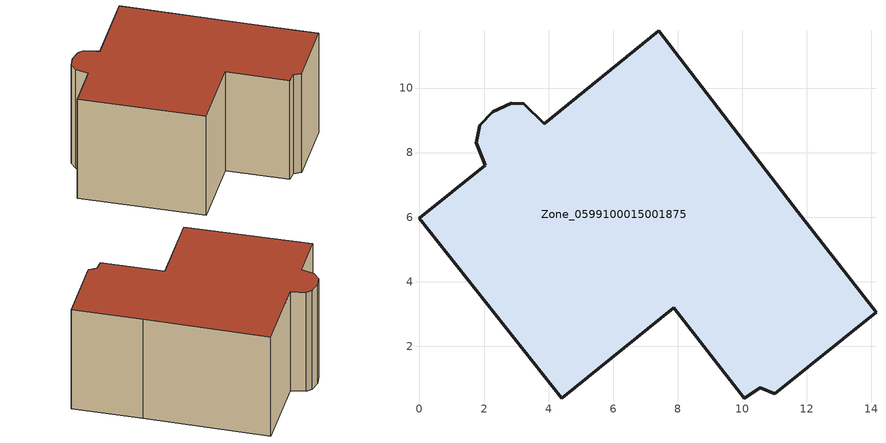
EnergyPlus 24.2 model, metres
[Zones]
Zone_0599100015001875
 floor ground (C_G): 7.88,3.19 4.41,0.39 0,5.96 2.04,7.61 1.75,8.31 1.86,8.85 2.27,9.26 2.84,9.53 3.23,9.51 3.86,8.9 7.42,11.77 11.73,6.16 14.15,3.05 11.01,0.52 10.56,0.71 10.06,0.39 z0.89
 wall outside (C_F): 1.86,8.85 1.75,8.31 2.04,7.61 0,5.96 4.41,0.39 7.88,3.19 10.06,0.39 10.56,0.71 11.01,0.52 14.15,3.05 11.73,6.16 7.42,11.77 3.86,8.9 3.23,9.51 2.84,9.53 2.27,9.26 1.86,8.85 z0.89:7.19
 roof outside (C_R): 10.06,0.39 10.56,0.71 11.01,0.52 14.15,3.05 11.73,6.16 7.42,11.77 3.86,8.9 3.23,9.51 2.84,9.53 2.27,9.26 1.86,8.85 1.75,8.31 2.04,7.61 0,5.96 4.41,0.39 7.88,3.19 z7.19
[BUILDING]
Pand.0599100015001875: North Axis=0; Terrain=City; Loads Convergence Tolerance Value=0.04; Temperature Convergence Tolerance Value=0.4; Solar Distribution=FullExterior; Maximum Number of Warmup Days=25; Minimum Number of Warmup Days=1
[Site:Location]
Rotterdam.The.Hague.AP_ZH_NLD Design_Conditions: Latitude=51.96; Longitude=4.45; Time Zone=1; Elevation=-4.5
[SITE:GROUNDTEMPERATURE:BUILDINGSURFACE]
18, 18, 18, 18, 18, 18, 18, 18, 18, 18, 18, 18
[MATERIAL] Thermal Absorptance=0.9; Solar Absorptance=0.7; Visible Absorptance=0.7
Name | Roughness | Thickness | Conductivity | Density | Specific Heat
G.TI.1975-1991 | MediumSmooth | 0.15 | 0.288461 | 540 | 1210
F.TI.1975-1991 | Rough | 0.3 | 0.230769 | 1920 | 840
R.TI.1975-1991 | MediumRough | 0.2 | 0.153846 | 1500 | 1000
[CONSTRUCTION]
C_G: G.TI.1975-1991
C_F: F.TI.1975-1991
C_R: R.TI.1975-1991
[ZONE]
Zone_0599100015001875: Type=1; Multiplier=1; Ceiling Height=Autocalculate; Volume=Autocalculate; Floor Area=autocalculate; Part of Total Floor Area=Yes
[ZONEINFILTRATION:DESIGNFLOWRATE]
Infil_Zone_0599100015001875: Zone or ZoneList or Space or SpaceList=Zone_0599100015001875; Schedule=AlwaysOn; Design Flow Rate Calculation Method=Flow/Area; Flow Rate per Floor Area=0.003; Constant Term Coefficient=1; Temperature Term Coefficient=0; Velocity Term Coefficient=0; Velocity Squared Term Coefficient=0
[HVACTEMPLATE:ZONE:IDEALLOADSAIRSYSTEM]
Zone_0599100015001875: Maximum Heating Supply Air Temperature=50; Minimum Cooling Supply Air Temperature=13; Maximum Heating Supply Air Humidity Ratio=0.0156; Minimum Cooling Supply Air Humidity Ratio=0.0077; Heating Limit=NoLimit; Cooling Limit=NoLimit; Dehumidification Control Type=ConstantSensibleHeatRatio; Cooling Sensible Heat Ratio=0.7; Dehumidification Setpoint=60; Humidification Control Type=None; Humidification Setpoint=30; Outdoor Air Method=None; Outdoor Air Flow Rate per Person=0.00944; Outdoor Air Flow Rate per Zone Floor Area=0; Outdoor Air Flow Rate per Zone=0; Demand Controlled Ventilation Type=None; Outdoor Air Economizer Type=NoEconomizer; Heat Recovery Type=None; Sensible Heat Recovery Effectiveness=0.7; Latent Heat Recovery Effectiveness=0.65
[ZONECONTROL:THERMOSTAT]
ThermostatControl_Zone_0599100015001875: Zone or ZoneList=Zone_0599100015001875; Control Type Schedule=DualSetpointControlType; Control 1=Thermostat_Zone_0599100015001875; Temperature Difference Between Cutout And Setpoint=0
[THERMOSTATSETPOINT:DUALSETPOINT]
Thermostat_Zone_0599100015001875: Heating Setpoint Temperature Schedule=HeatingSetpoint_Zone_0599100015001875; Cooling Setpoint Temperature Schedule=CoolingSetpoint_Zone_0599100015001875
[SCHEDULE:COMPACT]
HeatingSetpoint_Zone_0599100015001875: Through: 12/31, For: AllDays, Until: 24:00, 21
CoolingSetpoint_Zone_0599100015001875: Through: 12/31, For: AllDays, Until: 24:00, 24
DualSetpointControlType: Through: 12/31, For: AllDays, Until: 24:00, 4
AlwaysOn: Through: 12/31, For: AllDays, Until: 24:00, 1
